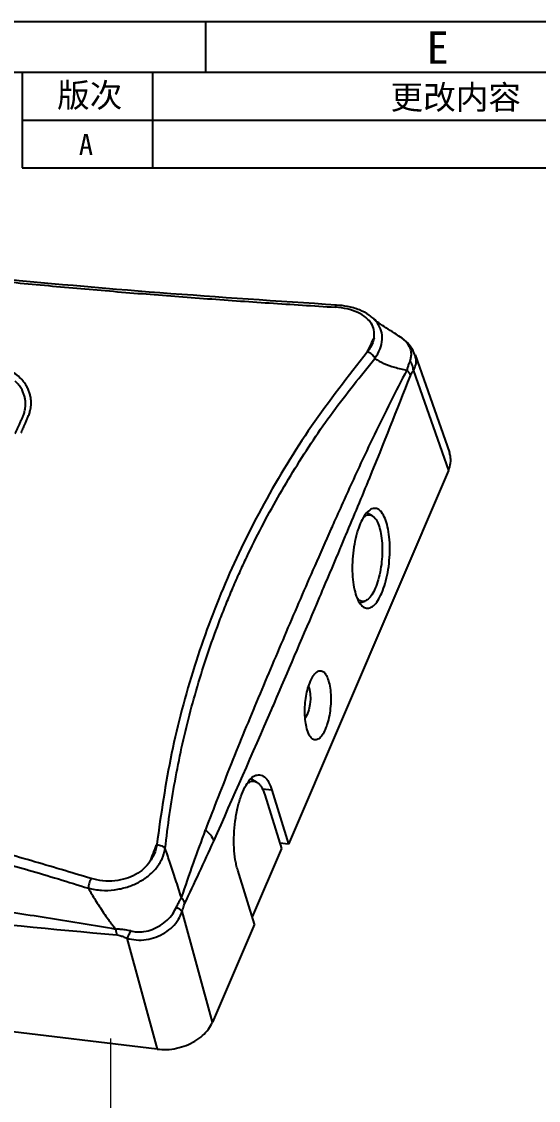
# Model space of a CAD drawing. Header units: millimetres. Extents: x 52832 to 53470, y -6025 to -5739.
# Drawn here: x 53387.4 to 53422.1, y -5815 to -5742.4 of the extents above; entities that cross this region are included whole.
import ezdxf
from ezdxf.enums import TextEntityAlignment as Align

# ---------------------------------------------------------------- set-up
doc = ezdxf.new("R2010")
doc.units = ezdxf.units.MM
doc.linetypes.add('CENTER', pattern=[0.6, 0.375, -0.075, 0.075, -0.075])
doc.layers.get('0').update_dxf_attribs({"linetype": 'CONTINUOUS'})
doc.layers.add('dtext', color=4, linetype='CONTINUOUS')
doc.layers.add('part', color=7, linetype='CONTINUOUS', lineweight=20)
doc.styles.add('仿宋', font='SIMFANG.TTF', dxfattribs={"width": 0.7})
doc.styles.add('宋体', font='SimSun.ttf', dxfattribs={"width": 0.7})

# ---------------------------------------------------------------- blocks, each defined once
blk = doc.blocks.new('sa3l')
blk.add_line((226.86, 484.06), (226.86, 478.22))
for points in [[(5.83, 5.83), (5.83, 484.06), (340.59, 484.06), (340.59, 5.83)], [(11.66, 11.66), (11.66, 478.22), (334.76, 478.22), (334.76, 11.66)]]:
    blk.add_lwpolyline(points, close=True)
at = {"style": '宋体'}
blk.add_text('E', height=3.73, dxfattribs=at).set_placement((253.57, 481.07), align=Align.MIDDLE)

msp = doc.modelspace()

# ---------------------------------------------------------------- linework, layer by layer
at = {"color": 7, "linetype": 'Continuous'}
for p, q in [((53411.048, -5762.365), (53411.043, -5762.361)), ((53412.865, -5763.605), (53412.862, -5763.603)), ((53410.646, -5764.591), (53410.637, -5764.619)), ((53413.849, -5764.816), (53413.842, -5764.797)), ((53413.848, -5764.813), (53416.165, -5771.388)), ((53413.742, -5765.876), (53416.104, -5772.579)), ((53416.104, -5772.579), (53405.347, -5797.748)), ((53410.954, -5775.622), (53410.615, -5775.438)), ((53410.127, -5781.499), (53410.472, -5781.385)), ((53406.686, -5787.129), (53406.76, -5787.327)), ((53406.731, -5790.401), (53406.565, -5789.967)), ((53403.185, -5793.558), (53402.803, -5793.35)), ((53404.219, -5794.11), (53403.577, -5794.033)), ((53403.738, -5794.418), (53404.857, -5798.029)), ((53404.219, -5794.11), (53405.347, -5797.748)), ((53405.347, -5797.748), (53404.748, -5797.676)), ((53396.47, -5797.76), (53396.463, -5797.787)), ((53404.857, -5798.029), (53402.891, -5802.63)), ((53403.047, -5803.132), (53401.919, -5799.494)), ((53396.5, -5811.539), (53323.387, -5802.691)), ((53400.227, -5809.729), (53398.194, -5802.256)), ((53403.047, -5803.132), (53400.227, -5809.729)), ((53394.469, -5804.073), (53396.5, -5811.539))]:
    msp.add_line(p, q, dxfattribs=at)
for points in [[(53406.76, -5787.327), (53406.804, -5787.624), (53406.807, -5787.976), (53406.769, -5788.349), (53406.695, -5788.706), (53406.591, -5789.013)], [(53406.591, -5789.013), (53406.468, -5789.239), (53406.458, -5789.247)]]:
    msp.add_lwpolyline(points, dxfattribs=at)
for points in [[(53408.571, -5761.454), (53396.685, -5760.632), (53385.038, -5759.6), (53373.732, -5758.357), (53362.669, -5756.893), (53351.767, -5755.196), (53341.105, -5753.29)], [(53340.885, -5753.414), (53344.822, -5754.146), (53348.799, -5754.854), (53352.819, -5755.535), (53354.845, -5755.865), (53356.882, -5756.187), (53358.931, -5756.502), (53360.991, -5756.809), (53365.144, -5757.402), (53369.338, -5757.963), (53373.568, -5758.494), (53377.834, -5758.992), (53382.133, -5759.458), (53386.463, -5759.893), (53388.639, -5760.098), (53390.821, -5760.295), (53393.011, -5760.484), (53395.206, -5760.665), (53399.616, -5761.004), (53404.046, -5761.314), (53408.495, -5761.597)], [(53408.495, -5761.597), (53408.513, -5761.536), (53408.529, -5761.494), (53408.545, -5761.469), (53408.553, -5761.461), (53408.561, -5761.456), (53408.568, -5761.454), (53408.57, -5761.454)], [(53410.819, -5762.569), (53410.543, -5762.292), (53410.002, -5761.96), (53409.292, -5761.717), (53408.495, -5761.6)], [(53411.043, -5762.361), (53410.754, -5762.132), (53410.105, -5761.785), (53409.314, -5761.551), (53408.57, -5761.454)], [(53411.101, -5763.65), (53411.088, -5763.132), (53410.899, -5762.679), (53410.819, -5762.569)], [(53412.862, -5763.604), (53412.473, -5763.348), (53411.894, -5762.983), (53411.416, -5762.66), (53411.073, -5762.387), (53411.048, -5762.365)], [(53411.146, -5765.049), (53411.5, -5764.41), (53411.64, -5763.777), (53411.573, -5763.188), (53411.319, -5762.668), (53411.048, -5762.365)], [(53410.646, -5764.591), (53410.76, -5764.356), (53411.101, -5763.65)], [(53411.101, -5763.65), (53411.018, -5763.969), (53410.869, -5764.286), (53410.654, -5764.593)], [(53413.838, -5764.798), (53413.757, -5764.603), (53413.439, -5764.113), (53412.982, -5763.69), (53412.864, -5763.606)], [(53413.515, -5765.194), (53413.588, -5764.943), (53413.594, -5764.65), (53413.504, -5764.321), (53413.299, -5763.992), (53413.01, -5763.712), (53412.865, -5763.605)], [(53410.637, -5764.619), (53406.883, -5769.615), (53403.691, -5774.822), (53401.079, -5780.187), (53399.013, -5785.771), (53397.472, -5791.636), (53396.47, -5797.76)], [(53410.654, -5764.593), (53410.74, -5764.629), (53410.817, -5764.672), (53410.951, -5764.776), (53411.062, -5764.9), (53411.108, -5764.97), (53411.146, -5765.049)], [(53413.742, -5765.876), (53413.898, -5765.469), (53413.903, -5765.022), (53413.849, -5764.816)], [(53387.353, -5770.058), (53387.375, -5770.009), (53387.397, -5769.958), (53387.42, -5769.904), (53387.446, -5769.845), (53387.474, -5769.781), (53387.505, -5769.709), (53387.539, -5769.63), (53387.577, -5769.542), (53387.619, -5769.446), (53387.665, -5769.341), (53387.714, -5769.228), (53387.763, -5769.116), (53387.81, -5769.005), (53387.857, -5768.89), (53387.902, -5768.764), (53387.945, -5768.62), (53387.981, -5768.46), (53388.008, -5768.287), (53388.021, -5768.099), (53388.018, -5767.893), (53387.992, -5767.671), (53387.938, -5767.432), (53387.848, -5767.176), (53387.711, -5766.905), (53387.517, -5766.621), (53387.249, -5766.328), (53386.89, -5766.036), (53386.419, -5765.757), (53385.815, -5765.511), (53385.052, -5765.327), (53384.127, -5765.249), (53383.112, -5765.322), (53382.115, -5765.551), (53381.204, -5765.919), (53380.445, -5766.382), (53379.877, -5766.872), (53379.481, -5767.348), (53379.219, -5767.799)], [(53397.046, -5798.034), (53397.336, -5795.748), (53397.703, -5793.49), (53398.149, -5791.257), (53398.677, -5789.05), (53399.287, -5786.866), (53399.978, -5784.707), (53400.75, -5782.577), (53401.165, -5781.525), (53401.6, -5780.481), (53402.054, -5779.446), (53402.528, -5778.419), (53403.536, -5776.389), (53404.621, -5774.396), (53405.781, -5772.441), (53408.321, -5768.654), (53411.145, -5765.048)], [(53411.146, -5765.049), (53411.747, -5765.384), (53412.474, -5765.64), (53413.295, -5765.832)], [(53413.513, -5765.195), (53413.436, -5765.389), (53413.363, -5765.604), (53413.295, -5765.833)], [(53413.742, -5765.876), (53413.669, -5765.528), (53413.513, -5765.195)], [(53413.294, -5765.832), (53412.191, -5767.976), (53411.12, -5770.158), (53410.084, -5772.36), (53409.071, -5774.571), (53408.416, -5776.029)], [(53409.202, -5776.934), (53410.801, -5773.084), (53413.539, -5766.213)], [(53413.295, -5765.833), (53413.442, -5766.022), (53413.539, -5766.213)], [(53413.539, -5766.213), (53413.597, -5766.084), (53413.665, -5765.97), (53413.742, -5765.876)], [(53386.958, -5770.097), (53386.979, -5770.05), (53387.002, -5770), (53387.026, -5769.945), (53387.053, -5769.886), (53387.082, -5769.821), (53387.115, -5769.748), (53387.151, -5769.668), (53387.191, -5769.58), (53387.235, -5769.483), (53387.283, -5769.377), (53387.335, -5769.263), (53387.387, -5769.15), (53387.436, -5769.04), (53387.482, -5768.932), (53387.525, -5768.816), (53387.566, -5768.685), (53387.602, -5768.538), (53387.629, -5768.379), (53387.645, -5768.205), (53387.645, -5768.016), (53387.624, -5767.811), (53387.577, -5767.59), (53387.498, -5767.354), (53387.375, -5767.102), (53387.199, -5766.839), (53386.954, -5766.569)], [(53416.104, -5772.579), (53416.238, -5772.092), (53416.225, -5771.612), (53416.165, -5771.389)], [(53411.186, -5775.138), (53411.034, -5775.143), (53410.73, -5775.303), (53410.434, -5775.649), (53410.166, -5776.161)], [(53411.616, -5780.838), (53411.843, -5780.191), (53412.014, -5779.446), (53412.12, -5778.645), (53412.155, -5777.836), (53412.116, -5777.065), (53412.006, -5776.377), (53411.831, -5775.813), (53411.601, -5775.405), (53411.331, -5775.177), (53411.186, -5775.138)], [(53410.363, -5775.76), (53410.585, -5775.607), (53410.853, -5775.582), (53410.954, -5775.622)], [(53410.641, -5775.415), (53410.66, -5775.447)], [(53410.954, -5775.622), (53411.104, -5775.74), (53411.323, -5776.069), (53411.489, -5776.543), (53411.598, -5777.143), (53411.643, -5777.832), (53411.62, -5778.548), (53411.529, -5779.263), (53411.377, -5779.941), (53411.177, -5780.515)], [(53408.186, -5776.545), (53407.1, -5779.005), (53405.181, -5783.445), (53403.305, -5787.884), (53401.484, -5792.325), (53399.743, -5796.779)], [(53408.416, -5776.029), (53408.186, -5776.545)], [(53410.035, -5776.502), (53409.939, -5776.808), (53409.768, -5777.553), (53409.662, -5778.354), (53409.627, -5779.163), (53409.666, -5779.934), (53409.776, -5780.622), (53409.951, -5781.186), (53410.18, -5781.594), (53410.451, -5781.822), (53410.595, -5781.861)], [(53410.142, -5776.217), (53410.035, -5776.502)], [(53410.166, -5776.161), (53410.142, -5776.217)], [(53408.836, -5777.804), (53409.202, -5776.934)], [(53407.468, -5781.039), (53407.691, -5780.514), (53408.836, -5777.804)], [(53411.177, -5780.515), (53410.947, -5780.953), (53410.689, -5781.256), (53410.473, -5781.385)], [(53410.595, -5781.861), (53410.748, -5781.856), (53411.052, -5781.696), (53411.347, -5781.349), (53411.616, -5780.838)], [(53407.1, -5781.907), (53407.468, -5781.039)], [(53410.473, -5781.385), (53410.426, -5781.398), (53410.171, -5781.368), (53409.946, -5781.184)], [(53404.389, -5788.24), (53407.1, -5781.907)], [(53406.565, -5789.967), (53406.475, -5789.489), (53406.437, -5788.942), (53406.455, -5788.361), (53406.526, -5787.783), (53406.646, -5787.244), (53406.808, -5786.778)], [(53406.808, -5786.778), (53407.002, -5786.413), (53407.121, -5786.259)], [(53407.121, -5786.259), (53407.215, -5786.172), (53407.434, -5786.071), (53407.645, -5786.115), (53407.836, -5786.304), (53407.993, -5786.625)], [(53407.993, -5786.625), (53408.115, -5787.098), (53408.177, -5787.666), (53408.176, -5788.288), (53408.11, -5788.917), (53407.986, -5789.508), (53407.813, -5790.016)], [(53400.31, -5797.532), (53404.189, -5788.704), (53404.389, -5788.24)], [(53407.813, -5790.016), (53407.602, -5790.406), (53407.37, -5790.648), (53407.134, -5790.726), (53406.91, -5790.631), (53406.731, -5790.401)], [(53392.058, -5800.059), (53388.006, -5798.848), (53383.929, -5797.726), (53379.825, -5796.694), (53377.762, -5796.212), (53375.692, -5795.754), (53373.615, -5795.32), (53371.53, -5794.908), (53367.339, -5794.156), (53363.123, -5793.498), (53358.884, -5792.936), (53354.626, -5792.469), (53350.35, -5792.099), (53346.059, -5791.824), (53343.908, -5791.722), (53341.754, -5791.645), (53339.598, -5791.592), (53337.438, -5791.562), (53333.114, -5791.575), (53328.783, -5791.681), (53324.451, -5791.877)], [(53324.48, -5792.555), (53328.795, -5792.336), (53333.109, -5792.217), (53337.42, -5792.196), (53339.572, -5792.222), (53341.722, -5792.273), (53343.869, -5792.348), (53346.013, -5792.447), (53350.291, -5792.719), (53354.554, -5793.087), (53358.799, -5793.552), (53363.025, -5794.113), (53367.229, -5794.77), (53371.408, -5795.523), (53373.487, -5795.935), (53375.558, -5796.37), (53377.621, -5796.829), (53379.678, -5797.312), (53383.77, -5798.349), (53387.738, -5799.453)], [(53402.723, -5793.418), (53403.059, -5793.135), (53403.397, -5793.064)], [(53402.92, -5793.409), (53402.857, -5793.308)], [(53403.397, -5793.064), (53403.712, -5793.211), (53403.993, -5793.566), (53404.219, -5794.11)], [(53401.823, -5799.13), (53401.759, -5798.793), (53401.676, -5797.977), (53401.674, -5797.092), (53401.752, -5796.191), (53401.908, -5795.326), (53402.13, -5794.547), (53402.407, -5793.898), (53402.723, -5793.418)], [(53402.501, -5793.729), (53402.721, -5793.563), (53403.015, -5793.502), (53403.185, -5793.558)], [(53403.185, -5793.558), (53403.295, -5793.634), (53403.429, -5793.774)], [(53403.429, -5793.774), (53403.543, -5793.95), (53403.738, -5794.418)], [(53393.717, -5803.474), (53389.319, -5802.745), (53384.936, -5802.086), (53380.545, -5801.471), (53376.147, -5800.884), (53367.329, -5799.756), (53358.49, -5798.671), (53349.635, -5797.615), (53340.762, -5796.602), (53336.319, -5796.119), (53331.87, -5795.664)], [(53331.883, -5796.607), (53350.093, -5798.966), (53366.433, -5800.944), (53380.919, -5802.603), (53393.785, -5803.852)], [(53399.741, -5796.777), (53398.919, -5799.025), (53398.126, -5801.321)], [(53399.743, -5796.779), (53399.942, -5796.949), (53400.106, -5797.136), (53400.31, -5797.532)], [(53398.348, -5801.761), (53399.334, -5799.667), (53400.309, -5797.532)], [(53391.875, -5800.715), (53392.748, -5800.845), (53393.633, -5800.811), (53394.476, -5800.626), (53395.235, -5800.314), (53395.895, -5799.884), (53396.441, -5799.346), (53396.836, -5798.72), (53397.047, -5798.035)], [(53396.041, -5798.888), (53396.25, -5798.337), (53396.463, -5797.787)], [(53396.467, -5797.787), (53396.387, -5798.171), (53396.244, -5798.54), (53396.041, -5798.888)], [(53396.467, -5797.787), (53396.655, -5797.806), (53396.812, -5797.856), (53396.945, -5797.93), (53397.046, -5798.034)], [(53398.128, -5801.322), (53397.741, -5800.113), (53397.373, -5799.015), (53397.047, -5798.035)], [(53396.041, -5798.888), (53395.593, -5799.397), (53395.045, -5799.787), (53394.409, -5800.056), (53393.664, -5800.207), (53392.85, -5800.211), (53392.059, -5800.055)], [(53401.919, -5799.494), (53401.823, -5799.13)], [(53387.738, -5799.453), (53387.835, -5799.481), (53391.875, -5800.711)], [(53392.059, -5800.055), (53392.016, -5800.135), (53391.98, -5800.216), (53391.924, -5800.381), (53391.888, -5800.548), (53391.878, -5800.631), (53391.875, -5800.715)], [(53391.875, -5800.715), (53392.339, -5801.499), (53392.902, -5802.352), (53393.218, -5802.802), (53393.386, -5803.033), (53393.562, -5803.27), (53393.716, -5803.475)], [(53394.727, -5803.585), (53395.116, -5803.647), (53395.613, -5803.624), (53396.163, -5803.479), (53396.703, -5803.214), (53397.178, -5802.849), (53397.547, -5802.424), (53397.791, -5801.986)], [(53398.127, -5801.323), (53398.018, -5801.508), (53397.904, -5801.73), (53397.789, -5801.986)], [(53397.789, -5801.986), (53398.03, -5802.12), (53398.122, -5802.188), (53398.194, -5802.256)], [(53398.126, -5801.321), (53398.263, -5801.54), (53398.347, -5801.762)], [(53398.194, -5802.256), (53398.24, -5802.063), (53398.291, -5801.896), (53398.347, -5801.761)], [(53394.469, -5804.073), (53395.09, -5804.187), (53395.767, -5804.161), (53396.421, -5803.993), (53397.019, -5803.701), (53397.538, -5803.297), (53397.942, -5802.8), (53398.194, -5802.256)], [(53394.727, -5803.585), (53394.36, -5803.51), (53394.02, -5803.474), (53393.717, -5803.474)], [(53393.717, -5803.474), (53393.745, -5803.674), (53393.785, -5803.852)], [(53393.785, -5803.852), (53393.996, -5803.889), (53394.227, -5803.965), (53394.469, -5804.073)], [(53394.727, -5803.585), (53394.589, -5803.85), (53394.469, -5804.073)], [(53396.5, -5811.539), (53397.149, -5811.561), (53397.81, -5811.474), (53398.452, -5811.282), (53399.041, -5810.996), (53399.55, -5810.629), (53399.952, -5810.2), (53400.227, -5809.729)]]:
    msp.add_spline(points, degree=3, dxfattribs=at)
at = {"layer": 'dtext', "color": 7}
for p, q in [((53387.409, -5745.784), (53387.409, -5752.217)), ((53396.181, -5745.784), (53396.181, -5752.217)), ((53387.409, -5749), (53462.851, -5749)), ((53387.409, -5752.217), (53462.851, -5752.217))]:
    msp.add_line(p, q, dxfattribs=at)
at = {"layer": 'part', "color": 1, "linetype": 'CENTER', "ltscale": 100}
msp.add_line((53393.358, -5810.818), (53393.358, -5941.679), dxfattribs=at)

# ---------------------------------------------------------------- block references
at = {"xscale": 0.5848199999961071, "yscale": 0.5848200000002544, "zscale": 0.58482}
msp.add_blockref('sa3l', (53267.079, -6025.459), dxfattribs=at)

# ---------------------------------------------------------------- texts
at = {"layer": 'dtext', "style": '仿宋'}
for s, p in [('版次', (53389.77, -5748.133)), ('更改内容', (53412.2, -5748.272))]:
    msp.add_text(s, height=1.6089, dxfattribs=at).set_placement(p)
at = {"layer": 'dtext', "color": 3, "style": '宋体'}
msp.add_text('A', height=1.416, dxfattribs=at).set_placement((53391.229, -5751.361))

doc.saveas('drawing.dxf')
